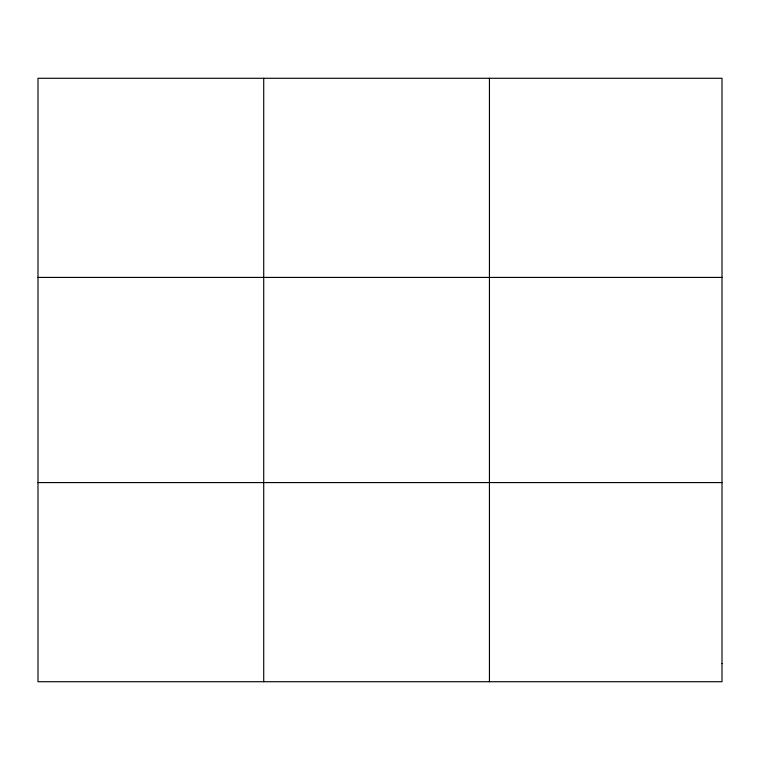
<?xml version="1.0" encoding="UTF-8"?>
<svg xmlns="http://www.w3.org/2000/svg" width="760" height="760" viewBox="0 0 760 760"><rect width="100%" height="100%" fill="white"/><g stroke="black" fill="none" stroke-linecap="round" stroke-linejoin="round"><path stroke-width="1.14" d="M263.72 78.28L263.72 681.72M489.44 78.28L489.44 681.72M38 277.419L722 277.419M38 482.581L722 482.581M722 663.613L722 681.72L38 681.72L38 78.28L722 78.28L722 663.613"/></g></svg>
